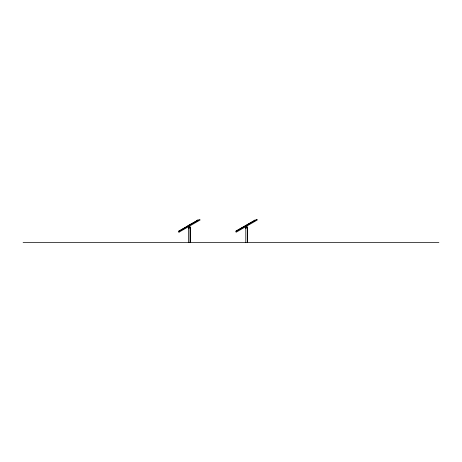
<?xml version="1.0" encoding="UTF-8"?>
<svg xmlns="http://www.w3.org/2000/svg" width="462" height="462" viewBox="0 0 462 462"><rect width="100%" height="100%" fill="white"/><g stroke="black" fill="none" stroke-linecap="round" stroke-linejoin="round"><path stroke-width="0.69" d="M178.846 230.96L179.054 231.318M188.126 225.6L188.363 225.947M188.606 225.323L188.814 225.687M179.204 231.196L179.048 230.931L188.028 225.739L188.184 226.01L179.291 231.144M178.961 232.19L200.092 220.022L199.728 219.386L178.609 231.578L178.973 232.219M245.299 225.6L245.536 225.947M255.059 219.964L255.295 220.31M188.64 227.853L190.2 227.853M245.813 227.853L247.372 227.853M188.64 228.788L188.588 227.229L190.252 227.229L190.2 228.788M245.813 228.788L245.761 227.229L247.424 227.229L247.372 228.788M23.1 242.614L438.9 242.614M246.032 225.26L246.177 225.514L255.036 220.403M188.906 225.265L197.915 220.368L197.788 220.108L188.802 225.294L188.958 225.566M245.276 226.034L236.377 231M188.155 226.005L188.098 226.062M255.116 220.38L254.96 220.108L245.975 225.294L246.131 225.566M246.772 226.085L247.135 226.715L246.413 227.131L246.05 226.501M245.357 226.01L245.201 225.739L236.221 230.931L236.377 231.196M236.238 231.277L236.047 230.942L236.226 231.318M198.123 220.31L197.915 219.952L198.077 220.299M197.782 220.143L197.852 220.432M189.599 226.085L189.963 226.715L189.241 227.131L188.877 226.501M189.582 226.155L189.894 226.698M188.946 226.519L189.258 227.061M247.372 242.614L247.372 227.281L245.813 227.281L245.813 242.614M247.326 227.853L247.326 242.614M190.2 242.614L190.2 227.281L188.64 227.281L188.64 242.614M190.153 227.853L190.153 242.614M245.807 225.312L245.986 225.687L245.807 225.312M256.912 219.41L235.793 231.606L236.146 232.219L257.265 220.022L256.901 219.386"/></g></svg>
